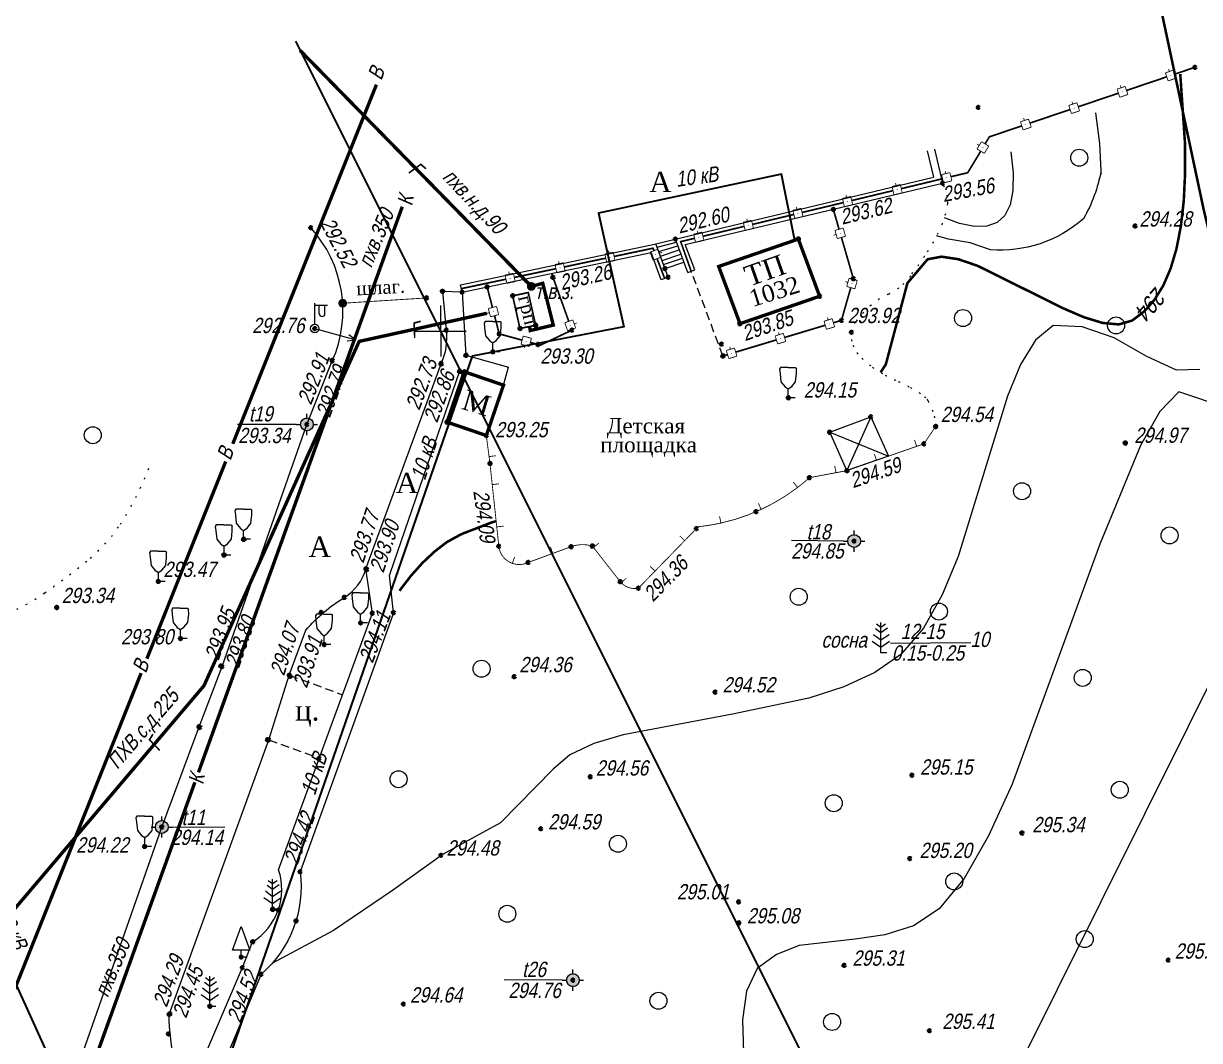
# Model space of a CAD drawing. Header units: metres. Extents: x 5191936 to 10384803, y 4968796 to 9938221.
# Drawn here: x 5192425.5 to 5192494.6, y 4968908.3 to 4968968.1 of the extents above; entities that cross this region are included whole.
import ezdxf

# ---------------------------------------------------------------- set-up
doc = ezdxf.new("R2010")
doc.units = ezdxf.units.M
for name, pattern in [('71100000a', [1, 0, -1]), ('COMMUN', [6, 5, -1]), ('DASHED', [0.75, 0.5, -0.25])]:
    doc.linetypes.add(name, pattern=pattern)
doc.layers.get('0').update_dxf_attribs({"lineweight": 18})
for name, color, linetype, lineweight in [('31252100', 7, 'Continuous', 18), ('51472300', 7, 'Continuous', 18), ('71100000', 7, 'Continuous', 18), ('71133200', 7, 'Continuous', 18), ('71133600', 7, 'Continuous', 18), ('71133800', 7, 'Continuous', 18), ('82212100', 7, 'Continuous', 18), ('82311000', 7, 'Continuous', 18), ('Commun', 7, 'Continuous', 18), ('CONTOURS-LABEL', 7, 'Continuous', 18), ('ELE_SKLAD', 7, 'Continuous', 18), ('GEO_POINTS', 7, 'Continuous', 18), ('Grid', 7, 'Continuous', 18), ('Otm', 7, 'Continuous', 18), ('R_Поверхность5_CNT-MAJ', 7, 'Continuous', 18), ('R_Поверхность5_CNT-MIN', 7, 'Continuous', 18), ('Sit', 7, 'Continuous', 18), ('Text', 7, 'Continuous', 18), ('Text_com', 7, 'Continuous', 18), ('Us_znak', 7, 'Continuous', 18), ('Us_znak_fon', 7, 'Continuous', 18), ('Рамка и сетка', 7, 'Continuous', 18)]:
    doc.layers.add(name, color=color, linetype=linetype, lineweight=lineweight)
doc.styles.add('eskd', font='ESKD1.shx', dxfattribs={"width": 1.2, "oblique": 15})
doc.styles.get("Standard").update_dxf_attribs({"font": 'arial.ttf', "width": 0.8, "oblique": 13, "height": 0.9})
doc.styles.add('style1', font='times.ttf', dxfattribs={"height": 1})
doc.linetypes.add('KABELww_500', pattern='A,0.0001,-0.4,[131,ltypeshp.shx,S=0.4,R=90,X=0.4,Y=-0.4],0.2,[131,ltypeshp.shx,S=0.2,R=90,X=0.4,Y=-0.2],3.6,[131,ltypeshp.shx,S=0.2,R=-90,X=-0.4,Y=0.2],0.2,[131,ltypeshp.shx,S=0.4,R=-90,X=-0.4,Y=0.4],-0.8,4,-0.4', length=9.6001)
doc.linetypes.add('ПОДЗ_ЛИНИИ_СВЯЗИ', pattern='A,4.8,-0.2,[133,ltypeshp.shx,S=0.2,R=0,X=-0.2,Y=0],-0.2,4.8,-2', length=12)

# ---------------------------------------------------------------- blocks, each defined once
blk = doc.blocks.new('71133600')
for p, q in [((-0.52, 3.39), (0, 3.02)), ((0, 3.02), (0.55, 3.39)), ((-0.86, 2.16), (0, 1.51)), ((0, 1.51), (0.96, 2.16))]:
    blk.add_line(p, q)
for points in [[(-0.64, 2.84), (0, 2.37), (0, 2.37), (0.78, 2.93)], [(0.71, 0), (0, 0), (0, 3.55)], [(-1.05, 1.38), (0, 0.67), (1, 1.38)]]:
    blk.add_lwpolyline(points)
at = {"style": 'eskd', "oblique": 15}
blk.add_attdef('Z', (2.03, -0.19), '', height=2, dxfattribs=at)
blk = doc.blocks.new('71133200')
for p, q in [((-0.924145, 3.560442), (-1.024145, 3.360442)), ((-1.024145, 3.360442), (-0.977382, 2.864397)), ((-0.977382, 2.864397), (-0.861899, 1.88241)), ((-0.024145, 3.560442), (-0.924145, 3.560442)), ((-0.024145, 3.560442), (0.875855, 3.560442)), ((0.861899, 1.88241), (0.975974, 2.864397)), ((0.875855, 3.560442), (0.958164, 3.395824)), ((0.975974, 2.864397), (0.958164, 3.395824)), ((-0.861899, 1.88241), (-0.374616, 1.28565)), ((0.401375, 1.321765), (0.861899, 1.88241)), ((-0.374616, 1.28565), (0, 1.039723)), ((0, 1.039723), (0.401375, 1.321765)), ((0, 0), (0, 1.039723)), ((0.8, 0), (0, 0))]:
    blk.add_line(p, q)
at = {"style": 'eskd', "oblique": 14.99997778}
blk.add_attdef('Z', (1.873004, -0.239356), '', height=2, dxfattribs=at)
blk = doc.blocks.new('KOVER')
at = {"layer": 'Us_znak', "lineweight": -2}
blk.add_hatch(color=0, dxfattribs=at).paths.add_polyline_path([(-0.21, 0, 1), (0.21, 0, 1)])
at = {"layer": 'Us_znak_fon', "true_color": 0xffffff}
blk.add_hatch(color=7, dxfattribs=at).paths.add_polyline_path([(-0.26, 0, 1), (0.26, 0, 1)])
at = {"layer": 'Us_znak', "color": 0, "lineweight": -2}
blk.add_circle((0, 0), 0.21, dxfattribs=at)
blk = doc.blocks.new('51472300')
for p, q in [((0, 0.5), (0, 3)), ((0, 2.75), (1.5, 2.75)), ((0.54, 1.74), (0.54, 2.75)), ((1.2, 1.74), (1.2, 2.75))]:
    blk.add_line(p, q)
at = {"color": 7}
for radius in [0.5, 0.05]:
    blk.add_circle((0, 0), radius, dxfattribs=at)
blk.add_arc((0.87, 1.75), 0.331, 182.1567, 357.8433)
at = {"oblique": 15}
blk.add_attdef('Z', (1.02, -1.37), '', height=2, dxfattribs=at)
blk = doc.blocks.new('NAPR')
at = {"layer": 'Us_znak', "color": 0, "linetype": 'Continuous', "lineweight": -2}
for p in [(-0.191, 2.038), (0.189, 2.037)]:
    blk.add_line(p, (0, 2.5), dxfattribs=at)
blk.add_lwpolyline([(0, 0), (0, 2.5)], dxfattribs=at)
blk = doc.blocks.new('*U40')
at = {"layer": '82311000', "ltscale": 0.5, "flags": 128}
blk.add_lwpolyline([(5192452.681, 4968943.86, 0.05, 0.05, 0), (5192452.843, 4968942.62, 0.05, 0.05, 0), (5192452.896, 4968942.216, 0, 0, 0)], format="xyseb", dxfattribs=at)
at = {"layer": '82311000', "linetype": 'Continuous', "ltscale": 0.5, "const_width": 0.05}
blk.add_lwpolyline([(5192452.843, 4968942.62), (5192453.24, 4968942.672)], dxfattribs=at)
blk = doc.blocks.new('*U41')
at = {"layer": '82311000', "ltscale": 0.5, "flags": 128}
blk.add_lwpolyline([(5192452.896, 4968942.216, 0.05, 0.05, 0), (5192453.029, 4968940.973, 0.05, 0.05, 0), (5192453.295, 4968938.487, 0.05, 0.05, 0), (5192453.416, 4968937.35, 0.05, 0.05, 0.288305), (5192454.212, 4968936.34, 0.05, 0.05, 0.200942), (5192455.144, 4968936.392, 0.05, 0.05, 0), (5192456.591, 4968936.924, 0.05, 0.05, 0), (5192457.662, 4968937.318, 0.05, 0.05, -0.161945), (5192458.92, 4968937.358, 0.05, 0.05, 0), (5192458.982, 4968937.279, 0.05, 0.05, 0), (5192460.556, 4968935.266, 0.05, 0.05, 0.02281), (5192460.622, 4968935.191, 0.05, 0.05, 0.255661), (5192461.628, 4968934.881, 0.05, 0.05, 0), (5192462.606, 4968935.886, 0.05, 0.05, 0), (5192464.35, 4968937.677, 0.05, 0.05, 0), (5192465.146, 4968938.495, 0.05, 0.05, 0.029321), (5192466.486, 4968938.712, 0.05, 0.05, 0.054013), (5192468.85, 4968939.512, 0.05, 0.05, 0.054013), (5192470.986, 4968940.801, 0.05, 0.05, 0.01967), (5192471.689, 4968941.38, 0.05, 0.05, 0), (5192473.251, 4968941.674, 0.05, 0.05, 0), (5192473.897, 4968941.795, 0.05, 0.05, 0), (5192475.637, 4968942.401, 0.05, 0.05, 0), (5192477.998, 4968943.223, 0.05, 0.05, 0), (5192478.422, 4968943.371, 0.05, 0.05, 0), (5192479.112, 4968944.392, 0, 0, 0)], format="xyseb", dxfattribs=at)
at = {"layer": '82311000', "linetype": 'Continuous', "ltscale": 0.5, "const_width": 0.05}
for points in [[(5192477.998, 4968943.223), (5192477.866, 4968943.601)], [(5192475.637, 4968942.401), (5192475.505, 4968942.779)], [(5192473.251, 4968941.674), (5192473.177, 4968942.067)], [(5192453.029, 4968940.973), (5192453.427, 4968941.016)], [(5192470.986, 4968940.801), (5192470.744, 4968941.119)], [(5192468.85, 4968939.512), (5192468.681, 4968939.875)], [(5192466.486, 4968938.712), (5192466.4, 4968939.102)], [(5192453.295, 4968938.487), (5192453.692, 4968938.53)], [(5192458.982, 4968937.279), (5192459.297, 4968937.525)], [(5192464.35, 4968937.677), (5192464.063, 4968937.956)], [(5192456.591, 4968936.924), (5192456.453, 4968937.3)], [(5192454.212, 4968936.34), (5192454.346, 4968936.717)], [(5192462.606, 4968935.886), (5192462.319, 4968936.165)], [(5192460.622, 4968935.191), (5192460.909, 4968935.47)]]:
    blk.add_lwpolyline(points, dxfattribs=at)
blk = doc.blocks.new('*U42')
at = {"layer": '82212100', "linetype": 'Continuous', "ltscale": 0.5}
for points in [[(5192453.11, 4968951.126, 1), (5192453.097, 4968951.174, 1)], [(5192457.607, 4968950.366, 1), (5192457.624, 4968950.318, 1)], [(5192455.053, 4968949.397, 1), (5192455.005, 4968949.41, 1)]]:
    blk.add_hatch(color=256, dxfattribs=at).paths.add_polyline_path(points, flags=0)
at = {"layer": '82212100', "ltscale": 0.5}
blk.add_lwpolyline([(5192457.531, 4968950.577, 0.1, 0.1, 0), (5192456.604, 4968953.169, 0.1, 0.1, 0), (5192456.529, 4968953.399, 0, 0, 0)], format="xyseb", dxfattribs=at)
at = {"layer": '82212100', "linetype": 'Continuous', "ltscale": 0.5, "flags": 128}
blk.add_lwpolyline([(5192452.73, 4968952.603, 0.1, 0.1, 0), (5192453.041, 4968951.392, 0, 0, 0)], format="xyseb", dxfattribs=at)
at = {"layer": '82212100', "linetype": 'Continuous', "ltscale": 0.5, "const_width": 0.05}
for points in [[(5192452.799, 4968951.33), (5192453.283, 4968951.454)], [(5192452.924, 4968950.846), (5192452.799, 4968951.33)], [(5192453.283, 4968951.454), (5192453.408, 4968950.97)], [(5192452.861, 4968951.088), (5192452.716, 4968951.05)], [(5192453.408, 4968950.97), (5192452.924, 4968950.846)], [(5192457.296, 4968950.493), (5192457.767, 4968950.662)], [(5192457.767, 4968950.662), (5192457.935, 4968950.191)], [(5192457.465, 4968950.022), (5192457.296, 4968950.493)], [(5192457.935, 4968950.191), (5192457.465, 4968950.022)], [(5192457.851, 4968950.426), (5192457.992, 4968950.477)], [(5192454.722, 4968949.229), (5192454.854, 4968949.711)], [(5192455.204, 4968949.096), (5192454.722, 4968949.229)], [(5192454.854, 4968949.711), (5192455.336, 4968949.578)], [(5192455.336, 4968949.578), (5192455.204, 4968949.096)], [(5192454.963, 4968949.162), (5192454.923, 4968949.018)]]:
    blk.add_lwpolyline(points, dxfattribs=at)
at = {"layer": '82212100', "linetype": 'Continuous', "ltscale": 0.5}
for points in [[(5192453.166, 4968950.908, 0.1, 0.1, 0), (5192453.44, 4968949.84, 0.1, 0.1, 0), (5192454.788, 4968949.47, 0, 0, 0)], [(5192455.27, 4968949.337, 0.1, 0.1, 0), (5192455.858, 4968949.175, 0.1, 0.1, 0), (5192457.717, 4968950.06, 0.1, 0.1, 0), (5192457.7, 4968950.107, 0, 0, 0)]]:
    blk.add_lwpolyline(points, format="xyseb", dxfattribs=at)
blk = doc.blocks.new('*U43')
at = {"layer": '82212100', "linetype": 'Continuous', "ltscale": 0.5}
for points in [[(5192492.921, 4968965.032, 1), (5192492.968, 4968965.048, 1)], [(5192490.079, 4968964.071, 1), (5192490.126, 4968964.087, 1)], [(5192487.237, 4968963.11, 1), (5192487.284, 4968963.126, 1)], [(5192484.395, 4968962.149, 1), (5192484.442, 4968962.165, 1)], [(5192481.881, 4968960.78, 1), (5192481.906, 4968960.823, 1)], [(5192479.74, 4968959.019, 1), (5192479.789, 4968959.03, 1)], [(5192476.823, 4968958.318, 1), (5192476.872, 4968958.33, 1)], [(5192473.906, 4968957.618, 1), (5192473.955, 4968957.629, 1)], [(5192470.989, 4968956.917, 1), (5192471.038, 4968956.929, 1)], [(5192468.072, 4968956.216, 1), (5192468.121, 4968956.228, 1)], [(5192465.155, 4968955.516, 1), (5192465.204, 4968955.527, 1)]]:
    blk.add_hatch(color=256, dxfattribs=at).paths.add_polyline_path(points, flags=0)
for points, const_width in [([(5192492.627, 4968965.197), (5192493.101, 4968965.357)], 0.05), ([(5192492.787, 4968964.723), (5192492.627, 4968965.197)], 0.05), ([(5192492.864, 4968965.277), (5192492.816, 4968965.419)], 0.05), ([(5192493.101, 4968965.357), (5192493.261, 4968964.883)], 0.05), ([(5192490.022, 4968964.316), (5192489.974, 4968964.458)], 0.05), ([(5192492.707, 4968964.96), (5192490.339, 4968964.159)], 0.1), ([(5192493.261, 4968964.883), (5192492.787, 4968964.723)], 0.05), ([(5192489.866, 4968963.999), (5192487.497, 4968963.198)], 0.1), ([(5192489.785, 4968964.236), (5192490.259, 4968964.396)], 0.05), ([(5192489.946, 4968963.762), (5192489.785, 4968964.236)], 0.05), ([(5192490.419, 4968963.922), (5192489.946, 4968963.762)], 0.05), ([(5192490.259, 4968964.396), (5192490.419, 4968963.922)], 0.05), ([(5192487.024, 4968963.038), (5192484.655, 4968962.237)], 0.1), ([(5192486.944, 4968963.274), (5192487.417, 4968963.435)], 0.05), ([(5192487.104, 4968962.801), (5192486.944, 4968963.274)], 0.05), ([(5192487.18, 4968963.355), (5192487.132, 4968963.497)], 0.05), ([(5192487.417, 4968963.435), (5192487.577, 4968962.961)], 0.05), ([(5192484.102, 4968962.313), (5192484.575, 4968962.473)], 0.05), ([(5192484.339, 4968962.393), (5192484.29, 4968962.535)], 0.05), ([(5192484.575, 4968962.473), (5192484.736, 4968962)], 0.05), ([(5192487.577, 4968962.961), (5192487.104, 4968962.801)], 0.05), ([(5192484.262, 4968961.84), (5192484.102, 4968962.313)], 0.05), ([(5192484.736, 4968962), (5192484.262, 4968961.84)], 0.05), ([(5192481.55, 4968960.716), (5192481.809, 4968961.145)], 0.05), ([(5192481.679, 4968960.93), (5192481.551, 4968961.008)], 0.05), ([(5192481.809, 4968961.145), (5192482.237, 4968960.886)], 0.05), ([(5192481.979, 4968960.458), (5192481.55, 4968960.716)], 0.05), ([(5192482.237, 4968960.886), (5192481.979, 4968960.458)], 0.05), ([(5192479.521, 4968958.966), (5192477.091, 4968958.382)], 0.1), ([(5192479.463, 4968959.209), (5192479.949, 4968959.326)], 0.05), ([(5192479.58, 4968958.723), (5192479.463, 4968959.209)], 0.05), ([(5192479.706, 4968959.268), (5192479.671, 4968959.414)], 0.05), ([(5192479.949, 4968959.326), (5192480.066, 4968958.84)], 0.05), ([(5192476.604, 4968958.266), (5192474.174, 4968957.682)], 0.1), ([(5192476.546, 4968958.509), (5192477.032, 4968958.625)], 0.05), ([(5192476.663, 4968958.023), (5192476.546, 4968958.509)], 0.05), ([(5192476.789, 4968958.567), (5192476.754, 4968958.713)], 0.05), ([(5192477.032, 4968958.625), (5192477.149, 4968958.139)], 0.05), ([(5192480.066, 4968958.84), (5192479.58, 4968958.723)], 0.05), ([(5192473.687, 4968957.565), (5192471.257, 4968956.981)], 0.1), ([(5192473.629, 4968957.808), (5192474.115, 4968957.925)], 0.05), ([(5192473.746, 4968957.322), (5192473.629, 4968957.808)], 0.05), ([(5192473.872, 4968957.866), (5192473.837, 4968958.012)], 0.05), ([(5192474.115, 4968957.925), (5192474.232, 4968957.439)], 0.05), ([(5192477.149, 4968958.139), (5192476.663, 4968958.023)], 0.05), ([(5192470.77, 4968956.864), (5192468.339, 4968956.28)], 0.1), ([(5192470.712, 4968957.107), (5192471.198, 4968957.224)], 0.05), ([(5192470.829, 4968956.621), (5192470.712, 4968957.107)], 0.05), ([(5192470.955, 4968957.166), (5192470.92, 4968957.312)], 0.05), ([(5192471.198, 4968957.224), (5192471.315, 4968956.738)], 0.05), ([(5192474.232, 4968957.439), (5192473.746, 4968957.322)], 0.05), ([(5192467.853, 4968956.164), (5192465.422, 4968955.58)], 0.1), ([(5192467.795, 4968956.407), (5192468.281, 4968956.524)], 0.05), ([(5192467.912, 4968955.921), (5192467.795, 4968956.407)], 0.05), ([(5192468.038, 4968956.465), (5192468.003, 4968956.611)], 0.05), ([(5192468.281, 4968956.524), (5192468.398, 4968956.037)], 0.05), ([(5192471.315, 4968956.738), (5192470.829, 4968956.621)], 0.05), ([(5192464.878, 4968955.706), (5192465.364, 4968955.823)], 0.05), ([(5192464.995, 4968955.22), (5192464.878, 4968955.706)], 0.05), ([(5192465.121, 4968955.765), (5192465.086, 4968955.91)], 0.05), ([(5192465.364, 4968955.823), (5192465.481, 4968955.337)], 0.05), ([(5192468.398, 4968956.037), (5192467.912, 4968955.921)], 0.05), ([(5192465.481, 4968955.337), (5192464.995, 4968955.22)], 0.05)]:
    blk.add_lwpolyline(points, dxfattribs=dict(at, const_width=const_width))
at = {"layer": '82212100', "linetype": 'Continuous', "ltscale": 0.5, "flags": 128}
blk.add_lwpolyline([(5192494.365, 4968965.521, 0.1, 0.1, 0), (5192493.181, 4968965.12, 0, 0, 0)], format="xyseb", dxfattribs=at)
at = {"layer": '82212100', "linetype": 'Continuous', "ltscale": 0.5}
for points in [[(5192484.182, 4968962.076, 0.1, 0.1, 0), (5192482.273, 4968961.431, 0.1, 0.1, 0), (5192482.023, 4968961.016, 0, 0, 0)], [(5192481.765, 4968960.587, 0.1, 0.1, 0), (5192481.002, 4968959.322, 0.1, 0.1, 0), (5192480.008, 4968959.083, 0, 0, 0)]]:
    blk.add_lwpolyline(points, format="xyseb", dxfattribs=at)
at = {"layer": '82212100', "ltscale": 0.5}
blk.add_lwpolyline([(5192464.936, 4968955.463, 0.1, 0.1, 0), (5192464.116, 4968955.266, 0.1, 0.1, 0), (5192464.733, 4968953.524, 0, 0, 0)], format="xyseb", dxfattribs=at)
blk = doc.blocks.new('*U44')
at = {"layer": '82212100', "linetype": 'Continuous', "ltscale": 0.5}
for points in [[(5192459.93, 4968954.34, 1), (5192459.979, 4968954.35, 1)], [(5192462.627, 4968954.521, 1), (5192462.645, 4968954.474, 1)], [(5192456.994, 4968953.721, 1), (5192457.043, 4968953.731, 1)], [(5192454.059, 4968953.102, 1), (5192454.108, 4968953.112, 1)]]:
    blk.add_hatch(color=256, dxfattribs=at).paths.add_polyline_path(points, flags=0)
for points, const_width in [([(5192459.902, 4968954.589), (5192459.872, 4968954.736)], 0.05), ([(5192462.313, 4968954.642), (5192462.78, 4968954.821)], 0.05), ([(5192462.78, 4968954.821), (5192462.959, 4968954.354)], 0.05), ([(5192456.967, 4968953.97), (5192456.936, 4968954.117)], 0.05), ([(5192459.709, 4968954.293), (5192457.263, 4968953.777)], 0.1), ([(5192459.658, 4968954.538), (5192460.147, 4968954.641)], 0.05), ([(5192459.761, 4968954.048), (5192459.658, 4968954.538)], 0.05), ([(5192460.25, 4968954.152), (5192459.761, 4968954.048)], 0.05), ([(5192460.147, 4968954.641), (5192460.25, 4968954.152)], 0.05), ([(5192462.492, 4968954.175), (5192462.313, 4968954.642)], 0.05), ([(5192462.959, 4968954.354), (5192462.492, 4968954.175)], 0.05), ([(5192462.87, 4968954.587), (5192463.01, 4968954.641)], 0.05), ([(5192453.787, 4968953.3), (5192454.276, 4968953.403)], 0.05), ([(5192454.032, 4968953.352), (5192454.001, 4968953.498)], 0.05), ([(5192454.276, 4968953.403), (5192454.379, 4968952.914)], 0.05), ([(5192456.774, 4968953.674), (5192454.328, 4968953.159)], 0.1), ([(5192456.722, 4968953.919), (5192457.212, 4968954.022)], 0.05), ([(5192456.826, 4968953.43), (5192456.722, 4968953.919)], 0.05), ([(5192457.315, 4968953.533), (5192456.826, 4968953.43)], 0.05), ([(5192457.212, 4968954.022), (5192457.315, 4968953.533)], 0.05), ([(5192453.89, 4968952.811), (5192453.787, 4968953.3)], 0.05), ([(5192454.379, 4968952.914), (5192453.89, 4968952.811)], 0.05)]:
    blk.add_lwpolyline(points, dxfattribs=dict(at, const_width=const_width))
blk.add_lwpolyline([(5192462.547, 4968954.731, 0.1, 0.1, 0), (5192462.49, 4968954.879, 0.1, 0.1, 0), (5192460.199, 4968954.396, 0, 0, 0)], format="xyseb", dxfattribs=at)
at = {"layer": '82212100', "linetype": 'Continuous', "ltscale": 0.5, "flags": 128}
blk.add_lwpolyline([(5192463.173, 4968953.097, 0.1, 0.1, 0), (5192462.726, 4968954.264, 0, 0, 0)], format="xyseb", dxfattribs=at)
at = {"layer": '82212100', "ltscale": 0.5, "const_width": 0.1}
blk.add_lwpolyline([(5192453.838, 4968953.055), (5192451.216, 4968952.503)], dxfattribs=at)
blk = doc.blocks.new('*U45')
at = {"layer": '82212100', "linetype": 'Continuous', "ltscale": 0.5}
for points in [[(5192492.921, 4968965.032, 1), (5192492.968, 4968965.048, 1)], [(5192490.079, 4968964.071, 1), (5192490.126, 4968964.087, 1)], [(5192487.237, 4968963.11, 1), (5192487.284, 4968963.126, 1)], [(5192484.395, 4968962.149, 1), (5192484.442, 4968962.165, 1)], [(5192481.881, 4968960.78, 1), (5192481.906, 4968960.823, 1)]]:
    blk.add_hatch(color=256, dxfattribs=at).paths.add_polyline_path(points, flags=0)
for points, const_width in [([(5192492.627, 4968965.197), (5192493.101, 4968965.357)], 0.05), ([(5192492.787, 4968964.723), (5192492.627, 4968965.197)], 0.05), ([(5192492.864, 4968965.277), (5192492.816, 4968965.419)], 0.05), ([(5192493.101, 4968965.357), (5192493.261, 4968964.883)], 0.05), ([(5192490.022, 4968964.316), (5192489.974, 4968964.458)], 0.05), ([(5192492.707, 4968964.96), (5192490.339, 4968964.159)], 0.1), ([(5192493.261, 4968964.883), (5192492.787, 4968964.723)], 0.05), ([(5192489.866, 4968963.999), (5192487.497, 4968963.198)], 0.1), ([(5192489.785, 4968964.236), (5192490.259, 4968964.396)], 0.05), ([(5192489.946, 4968963.762), (5192489.785, 4968964.236)], 0.05), ([(5192490.419, 4968963.922), (5192489.946, 4968963.762)], 0.05), ([(5192490.259, 4968964.396), (5192490.419, 4968963.922)], 0.05), ([(5192487.024, 4968963.038), (5192484.655, 4968962.237)], 0.1), ([(5192486.944, 4968963.274), (5192487.417, 4968963.435)], 0.05), ([(5192487.104, 4968962.801), (5192486.944, 4968963.274)], 0.05), ([(5192487.18, 4968963.355), (5192487.132, 4968963.497)], 0.05), ([(5192487.417, 4968963.435), (5192487.577, 4968962.961)], 0.05), ([(5192484.102, 4968962.313), (5192484.575, 4968962.473)], 0.05), ([(5192484.339, 4968962.393), (5192484.29, 4968962.535)], 0.05), ([(5192484.575, 4968962.473), (5192484.736, 4968962)], 0.05), ([(5192487.577, 4968962.961), (5192487.104, 4968962.801)], 0.05), ([(5192484.262, 4968961.84), (5192484.102, 4968962.313)], 0.05), ([(5192484.736, 4968962), (5192484.262, 4968961.84)], 0.05), ([(5192481.55, 4968960.716), (5192481.809, 4968961.145)], 0.05), ([(5192481.679, 4968960.93), (5192481.551, 4968961.008)], 0.05), ([(5192481.809, 4968961.145), (5192482.237, 4968960.886)], 0.05), ([(5192481.979, 4968960.458), (5192481.55, 4968960.716)], 0.05), ([(5192482.237, 4968960.886), (5192481.979, 4968960.458)], 0.05)]:
    blk.add_lwpolyline(points, dxfattribs=dict(at, const_width=const_width))
at = {"layer": '82212100', "linetype": 'Continuous', "ltscale": 0.5, "flags": 128}
blk.add_lwpolyline([(5192494.365, 4968965.521, 0.1, 0.1, 0), (5192493.181, 4968965.12, 0, 0, 0)], format="xyseb", dxfattribs=at)
at = {"layer": '82212100', "linetype": 'Continuous', "ltscale": 0.5}
blk.add_lwpolyline([(5192484.182, 4968962.076, 0.1, 0.1, 0), (5192482.273, 4968961.431, 0.1, 0.1, 0), (5192482.023, 4968961.016, 0, 0, 0)], format="xyseb", dxfattribs=at)
at = {"layer": '82212100', "ltscale": 0.5, "const_width": 0.1}
blk.add_lwpolyline([(5192481.765, 4968960.587), (5192481.002, 4968959.322)], dxfattribs=at)
blk = doc.blocks.new('*U46')
at = {"layer": '82212100', "linetype": 'Continuous', "ltscale": 0.5}
for points in [[(5192473.508, 4968955.729, 1), (5192473.495, 4968955.777, 1)], [(5192474.183, 4968952.777, 1), (5192474.196, 4968952.825, 1)], [(5192472.834, 4968950.412, 1), (5192472.882, 4968950.426, 1)], [(5192469.961, 4968949.549, 1), (5192470.009, 4968949.564, 1)], [(5192467.088, 4968948.687, 1), (5192467.136, 4968948.701, 1)]]:
    blk.add_hatch(color=256, dxfattribs=at).paths.add_polyline_path(points, flags=0)
at = {"layer": '82212100', "linetype": 'Continuous', "ltscale": 0.5, "flags": 128}
blk.add_lwpolyline([(5192473.085, 4968957.194, 0.1, 0.1, 0), (5192473.432, 4968955.993, 0, 0, 0)], format="xyseb", dxfattribs=at)
at = {"layer": '82212100', "linetype": 'Continuous', "ltscale": 0.5}
for points, const_width in [([(5192473.261, 4968955.684), (5192473.117, 4968955.642)], 0.05), ([(5192473.192, 4968955.924), (5192473.672, 4968956.063)], 0.05), ([(5192473.331, 4968955.443), (5192473.192, 4968955.924)], 0.05), ([(5192473.811, 4968955.582), (5192473.331, 4968955.443)], 0.05), ([(5192473.672, 4968956.063), (5192473.811, 4968955.582)], 0.05), ([(5192473.949, 4968952.87), (5192473.805, 4968952.911)], 0.05), ([(5192473.881, 4968952.629), (5192474.018, 4968953.11)], 0.05), ([(5192474.018, 4968953.11), (5192474.498, 4968952.973)], 0.05), ([(5192474.498, 4968952.973), (5192474.362, 4968952.492)], 0.05), ([(5192474.362, 4968952.492), (5192473.881, 4968952.629)], 0.05), ([(5192472.547, 4968950.586), (5192473.026, 4968950.73)], 0.05), ([(5192472.691, 4968950.107), (5192472.547, 4968950.586)], 0.05), ([(5192472.787, 4968950.658), (5192472.743, 4968950.802)], 0.05), ([(5192473.026, 4968950.73), (5192473.17, 4968950.251)], 0.05), ([(5192469.913, 4968949.796), (5192469.87, 4968949.94)], 0.05), ([(5192472.619, 4968950.347), (5192470.224, 4968949.628)], 0.1), ([(5192473.17, 4968950.251), (5192472.691, 4968950.107)], 0.05), ([(5192469.746, 4968949.485), (5192467.351, 4968948.766)], 0.1), ([(5192469.674, 4968949.724), (5192470.153, 4968949.868)], 0.05), ([(5192469.817, 4968949.245), (5192469.674, 4968949.724)], 0.05), ([(5192470.296, 4968949.389), (5192469.817, 4968949.245)], 0.05), ([(5192470.153, 4968949.868), (5192470.296, 4968949.389)], 0.05), ([(5192466.8, 4968948.862), (5192467.279, 4968949.005)], 0.05), ([(5192466.944, 4968948.383), (5192466.8, 4968948.862)], 0.05), ([(5192467.423, 4968948.527), (5192466.944, 4968948.383)], 0.05), ([(5192467.04, 4968948.934), (5192466.997, 4968949.077)], 0.05), ([(5192467.279, 4968949.005), (5192467.423, 4968948.527)], 0.05)]:
    blk.add_lwpolyline(points, dxfattribs=dict(at, const_width=const_width))
for points in [[(5192473.571, 4968955.513, 0.1, 0.1, 0), (5192474.272, 4968953.09, 0.1, 0.1, 0), (5192474.258, 4968953.042, 0, 0, 0)], [(5192474.121, 4968952.561, 0.1, 0.1, 0), (5192473.573, 4968950.633, 0.1, 0.1, 0), (5192473.098, 4968950.491, 0, 0, 0)]]:
    blk.add_lwpolyline(points, format="xyseb", dxfattribs=at)
at = {"layer": '82212100', "ltscale": 0.5, "const_width": 0.1}
blk.add_lwpolyline([(5192466.872, 4968948.622), (5192466.601, 4968948.541)], dxfattribs=at)
blk = doc.blocks.new('31252100a')
blk.add_circle((0, 0), 1)
blk = doc.blocks.new('POINT')
at = {"layer": 'Us_znak', "linetype": 'Continuous', "lineweight": -2}
h = blk.add_hatch(color=0, dxfattribs=at)
edge = h.paths.add_edge_path()
edge.add_arc((0, 0), 0.05, 0, 360)
at = {"layer": 'Us_znak_fon', "linetype": 'Continuous', "true_color": 0xffffff}
blk.add_hatch(color=7, dxfattribs=at).paths.add_polyline_path([(-0.422, 0.05, -0.346708), (-0.05, 0.422), (-0.05, 0.625), (0.05, 0.625), (0.05, 0.422, -0.346708), (0.422, 0.05), (0.625, 0.05), (0.625, -0.05), (0.422, -0.05, -0.346708), (0.05, -0.422), (0.05, -0.625), (-0.05, -0.625), (-0.05, -0.422, -0.346708), (-0.422, -0.05), (-0.625, -0.05), (-0.625, 0.05)])
at = {"layer": 'Us_znak', "color": 0, "linetype": 'Continuous', "lineweight": -2}
for p, q in [((-0.625, 0), (-0.375, 0)), ((0, 0.375), (0, 0.625)), ((0.375, 0), (0.625, 0)), ((0, -0.625), (0, -0.375))]:
    blk.add_line(p, q, dxfattribs=at)
for radius in [0.375, 0.05]:
    blk.add_circle((0, 0), radius, dxfattribs=at)
blk = doc.blocks.new('71133800')
blk.add_lwpolyline([(0.71, 0), (0, 0), (0, 0.8), (-1.03, 0.8), (0, 3.61), (1.01, 0.8), (-0.03, 0.8)])
at = {"style": 'eskd', "oblique": 15}
blk.add_attdef('Z', (1.57, -0.8), '', height=2, dxfattribs=at)
blk = doc.blocks.new('GRID')
at = {"layer": 'Grid', "color": 104}
blk.add_line((-1.5, 0), (1.5, 0), dxfattribs=at)
for points in [[(0, 0), (0, 1.5)], [(0, 0), (0, -1.5)]]:
    blk.add_lwpolyline(points, dxfattribs=at)

msp = doc.modelspace()

# ---------------------------------------------------------------- linework, layer by layer
at = {"color": 192, "linetype": 'ПОДЗ_ЛИНИИ_СВЯЗИ', "lineweight": 60, "ltscale": 0.4, "const_width": 0.15, "flags": 128}
msp.add_lwpolyline([(5192490.345, 4968978.459), (5192494.889, 4968957.11), (5192515.109, 4968872.799), (5192520.131, 4968851.497)], dxfattribs=at)
at = {"layer": '71100000', "linetype": '71100000a', "ltscale": 0.5}
for points in [[(5192479.112, 4968944.392, 0.039456), (5192479.068, 4968944.901, 0.053746), (5192478.967, 4968945.263, 0.026835), (5192478.672, 4968945.9, 0.08551), (5192478.536, 4968946.076, 0.040601), (5192478.226, 4968946.318, 0.020698), (5192477.563, 4968946.713, 0.019584), (5192476.84, 4968947.07, -0.02034), (5192476.144, 4968947.415, -0.031008), (5192475.402, 4968947.882, -0.033317), (5192474.773, 4968948.403, -0.052941), (5192474.488, 4968948.735, -0.046429), (5192474.246, 4968949.17, -0.076839), (5192474.156, 4968949.503, -0.061348), (5192474.162, 4968949.934, -0.123062), (5192474.403, 4968950.537, -0.058649), (5192475.314, 4968951.529, -0.073014), (5192476.346, 4968952.183, 0.088951), (5192477.177, 4968952.748, 0.03661), (5192477.719, 4968953.362, 0.0189), (5192478.63, 4968954.659, 0.044284), (5192479.478, 4968956.264, 0.062004), (5192479.829, 4968957.513, 0.100923), (5192479.809, 4968957.902, 0.045359), (5192479.52, 4968958.71)], [(5192425.059, 4968933.651, 0.041518), (5192426.716, 4968934.605, 0.023686), (5192429.376, 4968936.638, 0.07367), (5192431.153, 4968938.649, 0.053269), (5192432.83, 4968941.948)]]:
    msp.add_lwpolyline(points, format="xyb", dxfattribs=at)
at = {"layer": 'Commun', "color": 4, "linetype": 'COMMUN', "ltscale": 0.7, "const_width": 0.2, "flags": 128}
for points in [[(5192452.716, 4968951.05), (5192445.2, 4968949.396), (5192436.072, 4968929.142), (5192418.49, 4968908.416), (5192417.581, 4968906.66), (5192404.495, 4968937.301), (5192385.012, 4968982.233), (5192372.739, 4969011.765)], [(5192455.328, 4968952.631), (5192441.725, 4968966.517)]]:
    msp.add_lwpolyline(points, dxfattribs=at)
at = {"layer": 'Commun', "color": 1, "linetype": 'KABELww_500', "lineweight": 30, "elevation": 289.986, "flags": 128}
for points in [[(5192382.466, 4969011.289), (5192415.089, 4968933.441), (5192434.818, 4968889.937), (5192458.845, 4968840.025)], [(5192470.823, 4968955.324), (5192470.043, 4968959.241), (5192459.28, 4968956.949), (5192460.771, 4968950.247), (5192451.844, 4968948.527), (5192433.445, 4968895.36), (5192459.949, 4968840.225)]]:
    msp.add_lwpolyline(points, dxfattribs=at)
at = {"layer": 'Commun', "color": 106, "linetype": 'COMMUN', "ltscale": 0.7, "const_width": 0.2, "elevation": 285.381, "flags": 128}
for points in [[(5192437.767, 4968943.372), (5192446.216, 4968964.5)], [(5192432.712, 4968930.73), (5192437.351, 4968942.331)], [(5192424.496, 4968910.186), (5192432.374, 4968929.885)]]:
    msp.add_lwpolyline(points, dxfattribs=at)
at = {"layer": 'Commun', "color": 32, "linetype": 'COMMUN', "ltscale": 0.7, "const_width": 0.2, "elevation": 289.283, "flags": 128}
for points in [[(5192435.748, 4968924.046), (5192447.737, 4968957.322)], [(5192427.65, 4968901.57), (5192435.537, 4968923.461)]]:
    msp.add_lwpolyline(points, dxfattribs=at)
at = {"layer": 'Commun', "color": 4, "linetype": 'COMMUN', "ltscale": 0.7, "const_width": 0.2, "elevation": 293.671, "flags": 128}
msp.add_lwpolyline([(5192455.226, 4968950.273), (5192455.267, 4968950.034), (5192456.62, 4968950.356), (5192456.002, 4968952.813), (5192455.188, 4968952.593)], dxfattribs=at)
at = {"layer": 'GEO_POINTS', "lineweight": 60}
for centre in [(5192494.365, 4968965.521, 294.086), (5192481.62, 4968963.162, 293.509), (5192479.52, 4968958.704, 293.563), (5192473.093, 4968957.16, 293.624), (5192442.356, 4968956.082, 292.52), (5192490.847, 4968956.186, 294.281), (5192463.804, 4968955.417, 292.597), (5192471.034, 4968955.418, 294.66), (5192463.193, 4968953.682, 293.527), (5192456.604, 4968953.169, 293.262), (5192463.38, 4968953.173, 293.533), (5192474.272, 4968953.09, 293.78), (5192449.174, 4968951.954, 292.508), (5192450.1, 4968952.341, 292.474), (5192451.262, 4968952.287, 292.515), (5192452.73, 4968952.603, 293.079), (5192454.228, 4968952.081, 293.671), (5192472.29, 4968952.053, 293.788), (5192444.232, 4968951.642, 292.519), (5192473.573, 4968950.633, 293.921), (5192442.587, 4968950.152, 292.762), (5192450.328, 4968950.052, 292.591), (5192454.66, 4968950.158, 293.703), (5192455.581, 4968950.345, 292.964), (5192457.717, 4968950.06, 293.473), (5192467.605, 4968950.44, 293.846), (5192474.162, 4968949.934, 294.019), (5192453.44, 4968949.84, 293.242), (5192455.713, 4968949.215, 293.296), (5192466.516, 4968949.237, 293.868), (5192451.483, 4968948.58, 292.839), (5192453.067, 4968948.786, 293.127), (5192466.601, 4968948.541, 293.889), (5192443.618, 4968948.281, 292.912), (5192443.619, 4968948.254, 292.79), (5192450.02, 4968948.068, 292.735), (5192450.021, 4968948.099, 292.865), (5192451.112, 4968947.637, 292.915), (5192451.382, 4968947.613, 292.956), (5192470.446, 4968946.08, 294.149), (5192442.126, 4968944.513, 293.337), (5192450.371, 4968944.65, 293.253), (5192475.294, 4968944.961, 294.613), (5192479.112, 4968944.392, 294.54), (5192452.681, 4968943.86, 293.25), (5192472.881, 4968944.055, 294.652), (5192478.422, 4968943.371, 294.572), (5192490.269, 4968943.417, 294.975), (5192452.896, 4968942.216, 293.738), (5192473.897, 4968941.795, 294.587), (5192471.689, 4968941.38, 294.525), (5192468.549, 4968939.378, 294.459), (5192465.042, 4968938.388, 294.912), (5192438.406, 4968937.755, 293.566), (5192474.319, 4968937.651, 294.851), (5192437.251, 4968936.829, 293.627), (5192453.417, 4968937.347, 294.09), (5192457.66, 4968937.317, 294.22), (5192458.92, 4968937.358, 294.222), (5192445.595, 4968936.021, 293.768), (5192455.144, 4968936.392, 294.188), (5192445.651, 4968935.979, 293.905), (5192433.388, 4968935.279, 293.468), (5192460.556, 4968935.266, 294.35), (5192461.628, 4968934.881, 294.363), (5192444.332, 4968934.339, 293.796), (5192427.405, 4968933.744, 293.344), (5192442.966, 4968933.449, 293.797), (5192445.978, 4968933.407, 294.092), (5192447.22, 4968933.436, 294.109), (5192445.284, 4968932.835, 294.253), (5192434.691, 4968931.92, 293.801), (5192443.144, 4968931.564, 294.167), (5192437.069, 4968930.304, 293.95), (5192437.133, 4968930.267, 293.798), (5192441.089, 4968929.76, 293.907), (5192441.148, 4968929.688, 294.07), (5192454.325, 4968929.675, 294.356), (5192466.144, 4968928.762, 294.52), (5192435.781, 4968926.726, 294.04), (5192435.819, 4968926.692, 293.904), (5192439.812, 4968925.97, 293.988), (5192439.883, 4968925.956, 294.134), (5192442.842, 4968924.865, 294.249), (5192458.8, 4968923.788, 294.56), (5192477.725, 4968923.874, 295.152), (5192433.591, 4968920.829, 294.144), (5192455.883, 4968920.725, 294.586), (5192484.192, 4968920.475, 295.338), (5192432.585, 4968919.688, 294.216), (5192450.01, 4968919.169, 294.48), (5192477.593, 4968918.976, 295.204), (5192441.725, 4968918.196, 294.422), (5192440.112, 4968915.988, 294.474), (5192467.526, 4968916.424, 295.007), (5192440.442, 4968915.943, 294.509), (5192441.484, 4968915.308, 294.514), (5192467.523, 4968915.184, 295.076), (5192438.935, 4968914.077, 294.486), (5192438.263, 4968913.177, 294.425), (5192438.336, 4968912.562, 294.508), (5192473.732, 4968912.693, 295.311), (5192492.795, 4968912.998, 295.704), (5192439.439, 4968912.168, 294.523), (5192457.774, 4968911.82, 294.764), (5192447.804, 4968910.414, 294.644), (5192434.02, 4968909.807, 294.294), (5192434.074, 4968909.836, 294.451), (5192436.423, 4968910.28, 294.523), (5192433.983, 4968908.662, 294.327), (5192478.75, 4968908.843, 295.411)]:
    msp.add_circle(centre, 0.06, dxfattribs=at)
at = {"layer": 'R_Поверхность5_CNT-MAJ', "color": 32, "const_width": 0.15, "elevation": 294, "flags": 128}
for points in [[(5192493.503, 4968965.125), (5192493.78, 4968961.064), (5192493.787, 4968959.271), (5192493.706, 4968957.637), (5192493.536, 4968956.16), (5192493.279, 4968954.842), (5192492.935, 4968953.682), (5192492.502, 4968952.681), (5192491.981, 4968951.837), (5192491.372, 4968951.152), (5192490.676, 4968950.625), (5192489.891, 4968950.395), (5192488.929, 4968950.484), (5192487.826, 4968950.822), (5192486.624, 4968951.341), (5192481.582, 4968953.843), (5192480.457, 4968954.229), (5192479.464, 4968954.381), (5192478.641, 4968954.23), (5192477.451, 4968952.824), (5192476.182, 4968948.045), (5192475.872, 4968947.571)], [(5192453.259, 4968938.818), (5192453.022, 4968938.756), (5192451.221, 4968938.062), (5192450.35, 4968937.585), (5192449.622, 4968937.021), (5192448.916, 4968936.357), (5192448.234, 4968935.592), (5192447.574, 4968934.728)]]:
    msp.add_lwpolyline(points, dxfattribs=at)
at = {"layer": 'R_Поверхность5_CNT-MIN', "color": 32, "flags": 128}
for points, elevation in [([(5192488.52, 4968962.836), (5192488.743, 4968961.041), (5192488.837, 4968959.425), (5192488.832, 4968959.223)], 293.5), ([(5192483.536, 4968960.548), (5192483.668, 4968959.305), (5192483.653, 4968958.267), (5192483.49, 4968957.434), (5192483.181, 4968956.807), (5192482.724, 4968956.385), (5192482.129, 4968956.169), (5192481.39, 4968956.155), (5192480.508, 4968956.34), (5192479.629, 4968956.671)], 293), ([(5192494.652, 4968947.746), (5192493.289, 4968947.7), (5192491.545, 4968948.515), (5192489.619, 4968949.611), (5192487.739, 4968950.258), (5192486.025, 4968950.329), (5192484.982, 4968949.47), (5192484.101, 4968948.047), (5192483.334, 4968946.182), (5192480.431, 4968936.735), (5192479.502, 4968934.486), (5192478.395, 4968932.525), (5192477.06, 4968930.975), (5192475.54, 4968929.912), (5192473.709, 4968929.074), (5192471.649, 4968928.417), (5192467.162, 4968927.465), (5192460.735, 4968926.26), (5192458.997, 4968925.738), (5192457.597, 4968925.081), (5192456.615, 4968924.242), (5192453.523, 4968921.071), (5192450.142, 4968919.24), (5192447.156, 4968917.088), (5192443.691, 4968914.751), (5192440.098, 4968912.823)], 294.5), ([(5192496.277, 4968945.472), (5192493.409, 4968946.429), (5192492.299, 4968945.273), (5192491.158, 4968943.278), (5192488.781, 4968937.461), (5192483.609, 4968923.347), (5192482.222, 4968920.307), (5192480.794, 4968917.809), (5192479.325, 4968916.024), (5192477.806, 4968915.018), (5192476.129, 4968914.479), (5192474.387, 4968914.226), (5192471.077, 4968913.863), (5192469.756, 4968913.331), (5192468.616, 4968912.497), (5192467.988, 4968911.166), (5192467.755, 4968909.49), (5192467.804, 4968907.553)], 295), ([(5192506.817, 4968944.439), (5192506.251, 4968945.17), (5192505.56, 4968945.836), (5192504.866, 4968946.301), (5192504.286, 4968946.427), (5192503.819, 4968946.011), (5192503.078, 4968944.422), (5192501.698, 4968942.258), (5192481.104, 4968900.912)], 295.5)]:
    msp.add_lwpolyline(points, dxfattribs=dict(at, elevation=elevation))
at = {"layer": 'R_Поверхность5_CNT-MIN', "color": 32, "elevation": 293.5, "flags": 128}
msp.add_lwpolyline([(5192488.837, 4968959.425, -0.088713), (5192487.806, 4968956.614, -0.201715), (5192482.332, 4968954.782), (5192481.138, 4968955.194), (5192479.876, 4968955.416), (5192479.171, 4968955.6)], format="xyb", dxfattribs=at)
at = {"layer": 'Sit', "flags": 128}
for points, elevation in [([(5192478.61, 4968960.61), (5192478.982, 4968959.063)], 293.563), ([(5192479.038, 4968960.713), (5192479.52, 4968958.71)], 293.563), ([(5192462.657, 4968955.142), (5192478.982, 4968959.063)], 292.597), ([(5192464.386, 4968955.106), (5192479.52, 4968958.704)], 292.597), ([(5192451.171, 4968952.718), (5192462.673, 4968955.146)], 292.515), ([(5192463.38, 4968953.173), (5192462.657, 4968955.142)], 293.533), ([(5192462.733, 4968954.934), (5192463.873, 4968955.229)], 293.527), ([(5192462.828, 4968954.676), (5192463.948, 4968955.024)], 293.527), ([(5192462.922, 4968954.419), (5192464.034, 4968954.789)], 293.527), ([(5192464.526, 4968953.448), (5192463.804, 4968955.417)], 293.533), ([(5192464.939, 4968953.6), (5192464.386, 4968955.106)], 293.533), ([(5192451.262, 4968952.287), (5192462.375, 4968954.633)], 292.515), ([(5192462.967, 4968953.021), (5192462.375, 4968954.633)], 293.533), ([(5192463.021, 4968954.151), (5192464.133, 4968954.521)], 293.527), ([(5192463.107, 4968953.916), (5192464.217, 4968954.29)], 293.527), ([(5192463.193, 4968953.682), (5192464.301, 4968954.062)], 293.527), ([(5192464.526, 4968953.448), (5192464.939, 4968953.6)], 293.533), ([(5192451.262, 4968952.287), (5192451.171, 4968952.718)], 292.515), ([(5192463.38, 4968953.173), (5192462.967, 4968953.021)], 293.533), ([(5192451.262, 4968952.287), (5192451.483, 4968948.58), (5192453.988, 4968947.877)], 292.515), ([(5192445.595, 4968936.021), (5192450.02, 4968948.068)], 293.768), ([(5192453.692, 4968946.823), (5192453.988, 4968947.877)], 293.25), ([(5192451.112, 4968947.637), (5192447.034, 4968935.779), (5192446.985, 4968935.637)], 292.915), ([(5192451.112, 4968947.637), (5192451.382, 4968947.613)], 292.915), ([(5192441.501, 4968944.513), (5192438.052, 4968944.513)], 293.337), ([(5192475.294, 4968944.961), (5192473.897, 4968941.795)], 294.587), ([(5192472.881, 4968944.055), (5192476.331, 4968942.643)], 294.587), ([(5192473.694, 4968937.651), (5192470.634, 4968937.682)], 294.851), ([(5192445.978, 4968933.407), (5192445.595, 4968936.021)], 292.915), ([(5192447.22, 4968933.436), (5192446.985, 4968935.637)], 294.109), ([(5192434.216, 4968920.829), (5192437.304, 4968920.832)], 293.656), ([(5192457.149, 4968911.82), (5192453.738, 4968911.84)], 294.764)]:
    msp.add_lwpolyline(points, dxfattribs=dict(at, elevation=elevation))
for points, elevation in [([(5192443.619, 4968948.254, 0.298025), (5192442.356, 4968956.082, -2.999444)], 292.912), ([(5192451.262, 4968952.287), (5192450.1, 4968952.341), (5192450.328, 4968950.052, -0.124641), (5192450.02, 4968948.068, 13.131359)], 292.515), ([(5192412.257, 4968915.081), (5192417.309, 4968903.186, 0.533802), (5192425.304, 4968900.195, 0.119515), (5192427.177, 4968902.905), (5192428.958, 4968907.612), (5192433.591, 4968920.829), (5192435.781, 4968926.726), (5192437.133, 4968930.267), (5192442.126, 4968944.513), (5192443.619, 4968948.254)], 293.656), ([(5192434.364, 4968906.923, -0.048517), (5192434.02, 4968909.807), (5192439.883, 4968925.956), (5192441.089, 4968929.76), (5192442.067, 4968932.416, -0.075331), (5192444.332, 4968934.339, 0.188847), (5192445.595, 4968936.021)], 294.402), ([(5192447.22, 4968933.436), (5192441.725, 4968918.196, -0.252015), (5192439.439, 4968912.168), (5192432.015, 4968894.505), (5192427.28, 4968880.964)], 294.109), ([(5192430.868, 4968895.104), (5192430.868, 4968895.104), (5192438.336, 4968912.562), (5192438.935, 4968914.077, 0.349402), (5192440.458, 4968918.315), (5192442.842, 4968924.865), (5192445.978, 4968933.407)], 294.85)]:
    msp.add_lwpolyline(points, format="xyb", dxfattribs=dict(at, elevation=elevation))
for points, const_width, elevation in [([(5192471.034, 4968955.418), (5192472.29, 4968952.053), (5192467.605, 4968950.44), (5192466.35, 4968953.805)], 0.2, 294.66), ([(5192454.228, 4968952.081), (5192454.66, 4968950.158), (5192455.581, 4968950.345), (5192455.15, 4968952.268)], 0.1, 293.671), ([(5192452.681, 4968943.86), (5192450.371, 4968944.65), (5192451.382, 4968947.613), (5192453.692, 4968946.823)], 0.2, 293.25)]:
    msp.add_lwpolyline(points, close=True, dxfattribs=dict(at, const_width=const_width, elevation=elevation))
at = {"layer": 'Sit', "linetype": 'DASHED', "flags": 128}
for points, elevation in [([(5192466.601, 4968948.541), (5192464.733, 4968953.524)], 293.563), ([(5192441.089, 4968929.76), (5192444.218, 4968928.612)], 293.907), ([(5192439.883, 4968925.956), (5192442.847, 4968924.877)], 294.134)]:
    msp.add_lwpolyline(points, dxfattribs=dict(at, elevation=elevation))
at = {"layer": 'Sit', "const_width": 0.05, "elevation": 292.508, "flags": 128}
msp.add_lwpolyline([(5192449.174, 4968951.954), (5192444.232, 4968951.642)], dxfattribs=at)
at = {"layer": 'Sit', "elevation": 294.587, "flags": 128}
msp.add_lwpolyline([(5192473.897, 4968941.795), (5192472.881, 4968944.055), (5192475.294, 4968944.961), (5192476.331, 4968942.643)], close=True, dxfattribs=at)
at = {"layer": 'Sit', "flags": 128}
msp.add_lwpolyline([(5192476.448, 4968931.649), (5192481.178, 4968931.682)], dxfattribs=at)
at = {"layer": 'Рамка и сетка', "lineweight": 30, "flags": 128}
msp.add_lwpolyline([(5192500, 4968850), (5192441.469, 4968967.061)], dxfattribs=at)

# ---------------------------------------------------------------- block references
at = {"layer": '31252100', "color": 7, "xscale": 0.5, "yscale": 0.5, "zscale": 0.5}
for p in [(5192487.557, 4968960.204), (5192480.723, 4968950.772), (5192489.726, 4968950.338), (5192429.532, 4968943.877), (5192484.194, 4968940.582), (5192492.872, 4968937.98), (5192471.056, 4968934.371), (5192479.301, 4968933.503), (5192452.399, 4968930.143), (5192487.762, 4968929.601), (5192447.517, 4968923.638), (5192489.943, 4968923.019), (5192473.117, 4968922.229), (5192460.426, 4968919.844), (5192480.206, 4968917.627), (5192453.917, 4968915.724), (5192487.882, 4968914.238), (5192462.806, 4968910.607), (5192473.021, 4968909.36)]:
    msp.add_blockref('31252100a', p, dxfattribs=at)
at = {"layer": '51472300', "color": 7, "xscale": 0.5, "yscale": 0.5, "zscale": 0.5}
msp.add_blockref('51472300', (5192442.587, 4968950.152, 292.762), dxfattribs=at)
at = {"layer": '71133200', "color": 7, "xscale": 0.5, "yscale": 0.5, "zscale": 0.5}
for p in [(5192453.067, 4968948.786, 293.127), (5192470.446, 4968946.08, 294.149), (5192438.406, 4968937.755, 293.566), (5192437.251, 4968936.829, 293.627), (5192433.388, 4968935.279, 293.468), (5192445.284, 4968932.835, 294.253), (5192434.691, 4968931.92, 293.801), (5192443.144, 4968931.564, 294.167), (5192432.585, 4968919.688, 294.216)]:
    msp.add_blockref('71133200', p, dxfattribs=at)
at = {"layer": '71133600', "color": 7, "xscale": 0.5, "yscale": 0.5, "zscale": 0.5}
for p in [(5192475.894, 4968931.082), (5192440.112, 4968915.988, 294.474), (5192436.423, 4968910.28, 294.523)]:
    msp.add_blockref('71133600', p, dxfattribs=at)
at = {"layer": '71133800', "color": 7, "xscale": 0.5, "yscale": 0.5, "zscale": 0.5}
msp.add_blockref('71133800', (5192438.256, 4968913.177, 294.425), dxfattribs=at)
at = {"layer": '82212100', "color": 7}
for name in ['*U43', '*U45', '*U46', '*U44', '*U42']:
    msp.add_blockref(name, (0, 0), dxfattribs=at)
at = {"layer": '82311000', "color": 7}
for name in ['*U41', '*U40']:
    msp.add_blockref(name, (0, 0), dxfattribs=at)
at = {"layer": 'Grid', "color": 7, "linetype": 'Continuous'}
msp.add_blockref('GRID', (5192450, 4968950), dxfattribs=at)
at = {"layer": 'Sit', "color": 7, "linetype": 'Continuous'}
for name, p in [('KOVER', (5192455.328, 4968952.631)), ('KOVER', (5192444.232, 4968951.642, 292.519)), ('POINT', (5192442.126, 4968944.513, 293.337)), ('POINT', (5192474.319, 4968937.651, 294.851)), ('POINT', (5192433.591, 4968920.829, 293.656)), ('POINT', (5192457.774, 4968911.82, 294.764))]:
    msp.add_blockref(name, p, dxfattribs=at)
at = {"layer": 'Sit', "color": 7, "linetype": 'Continuous', "xscale": -1, "rotation": 254.7247709658828}
msp.add_blockref('NAPR', (5192442.587, 4968950.152, 292.762), dxfattribs=at)

# ---------------------------------------------------------------- texts
at = {"layer": 'CONTOURS-LABEL', "color": 32, "oblique": 13, "width": 0.8}
msp.add_text('294', height=1, rotation=228.38308, dxfattribs=at).set_placement((5192492.065, 4968952.674, 294))
at = {"layer": 'ELE_SKLAD', "oblique": 13, "width": 0.8}
for s, p in [('t19', (5192438.713, 4968944.686, 292.037)), ('t18', (5192471.524, 4968937.746, 293.551)), ('t11', (5192434.755, 4968920.941, 292.356)), ('t26', (5192454.789, 4968912.005, 293.464))]:
    msp.add_text(s, height=0.9, dxfattribs=at).set_placement(p)
at = {"layer": 'Otm', "oblique": 13, "width": 0.8}
for s, rotation, p in [('293.56', 10.40156, (5192479.58, 4968957.595, 588.103)), ('293.62', 13.61283, (5192473.617, 4968956.259, -61813.738)), ('292.60', 13.50593, (5192464.035, 4968955.74, 292.597)), ('292.52', 297.87069, (5192442.875, 4968956.366, 292.52)), ('293.26', 12.56245, (5192457.105, 4968952.409, 293.262)), ('293.85', 18.99784, (5192467.899, 4968949.405, 293.846)), ('292.91', 68.39068, (5192442.366, 4968945.613, 293.656)), ('292.73', 69.47178, (5192448.736, 4968945.296, 292.735)), ('292.79', 70.15264, (5192443.472, 4968944.853, 292.79)), ('292.86', 69.47178, (5192449.784, 4968944.563, 292.865)), ('294.59', 18.96525, (5192474.253, 4968940.755, 294.587)), ('294.09', 277.79927, (5192451.912, 4968940.586, 294.09)), ('293.77', 71.49801, (5192445.442, 4968936.306, 293.768)), ('293.90', 71.49801, (5192446.624, 4968935.734, 293.905)), ('294.36', 45.76628, (5192462.48, 4968934.022, 294.363)), ('293.95', 70.68765, (5192436.931, 4968930.587, 293.95)), ('293.80', 70.68765, (5192438.121, 4968930.115, 293.798)), ('294.11', 69.11022, (5192445.989, 4968930.418, 294.109)), ('294.07', 71.93795, (5192440.777, 4968929.679, 294.07)), ('293.91', 71.93795, (5192442.118, 4968928.95, 293.907)), ('294.42', 70.17234, (5192441.582, 4968918.566, 294.422)), ('294.29', 70.04844, (5192433.878, 4968910.177, 294.294)), ('294.45', 70.04844, (5192435.022, 4968909.531, 294.451)), ('294.52', 68.94647, (5192438.213, 4968909.252, 294.109))]:
    msp.add_text(s, height=0.9, rotation=rotation, dxfattribs=at).set_placement(p)
for s, p in [('294.28', (5192491.103, 4968956.153, 294.281)), ('293.92', (5192473.937, 4968950.471, 293.921)), ('292.76', (5192438.907, 4968949.884, 292.762)), ('293.30', (5192455.858, 4968948.084, 293.296)), ('294.15', (5192471.359, 4968946.093, 294.149)), ('294.54', (5192479.412, 4968944.652, 294.54)), ('293.25', (5192453.199, 4968943.755, 293.25)), ('293.34', (5192438.086, 4968943.412, 293.337)), ('294.97', (5192490.802, 4968943.428, 294.975)), ('294.85', (5192470.621, 4968936.622, 294.851)), ('293.47', (5192433.688, 4968935.539, 293.468)), ('293.34', (5192427.705, 4968934.004, 293.344)), ('12-15', (5192477.054, 4968931.885, 0.02)), ('293.80', (5192431.193, 4968931.575, 293.801)), ('сосна', (5192472.393, 4968931.382, 0.02)), ('10', (5192481.158, 4968931.42, 0.02)), ('0.15-0.25', (5192476.539, 4968930.618, 0.02)), ('294.36', (5192454.625, 4968929.935, 294.356)), ('294.52', (5192466.581, 4968928.746, 294.52)), ('294.56', (5192459.126, 4968923.854, 294.56)), ('295.15', (5192478.203, 4968923.911, 295.152)), ('294.59', (5192456.318, 4968920.688, 294.586)), ('295.34', (5192484.799, 4968920.522, 295.338)), ('294.22', (5192428.56, 4968919.326, 294.216)), ('294.14', (5192434.122, 4968919.773, 294.144)), ('294.48', (5192450.346, 4968919.151, 294.48)), ('295.20', (5192478.168, 4968919.007, 295.204)), ('295.01', (5192463.894, 4968916.573, 295.007)), ('295.08', (5192468.01, 4968915.161, 295.076)), ('295.70', (5192493.177, 4968913.084, 295.704)), ('295.31', (5192474.218, 4968912.67, 295.311)), ('294.64', (5192448.198, 4968910.506, 294.644)), ('294.76', (5192453.983, 4968910.77, 294.764)), ('295.41', (5192479.507, 4968908.95, 295.411))]:
    msp.add_text(s, height=0.9, dxfattribs=at).set_placement(p)
at = {"layer": 'Text', "style": 'style1'}
for s, p in [('А', (5192462.272, 4968958.18)), ('А', (5192447.36, 4968940.474)), ('А', (5192442.232, 4968936.716)), ('ц.', (5192441.438, 4968927.094))]:
    msp.add_text(s, height=1.2, dxfattribs=at).set_placement(p)
at = {"layer": 'Text', "color": 7, "style": 'style1'}
for s, height, rotation, p in [('ТП', 1.2, 19.45468, (5192468.13, 4968952.608, -285.654)), ('1032', 1, 17.43357, (5192468.332, 4968951.411, -285.654)), ('грп', 0.8, 283.75617, (5192454.543, 4968952.001, -285.654)), ('М', 1.2, 343.12319, (5192451.163, 4968945.441, -285.654))]:
    msp.add_text(s, height=height, rotation=rotation, dxfattribs=at).set_placement(p)
at = {"layer": 'Text', "style": 'style1'}
msp.add_text('шлаг.', height=0.8, rotation=3.25808, dxfattribs=at).set_placement((5192445.053, 4968952.1, -289.311))
at = {"layer": 'Text', "color": 7, "style": 'style1'}
for s, p in [('Детская', (5192459.76, 4968943.984, -285.654)), ('площадка', (5192459.383, 4968942.871, -285.654))]:
    msp.add_text(s, height=0.9, dxfattribs=at).set_placement(p)
at = {"layer": 'Text_com', "oblique": 13, "width": 0.8}
for s, rotation, p in [('В', 69.81965, (5192446.508, 4968964.707, 282.899)), ('Г', 319.21913, (5192448.024, 4968959.384, 282.899)), ('пхв.н.д.90', 313.5242, (5192450.044, 4968959.025, 568.007)), ('К', 79.73045, (5192448.316, 4968957.327, 286.771)), ('пхв.350', 67.3311, (5192445.914, 4968953.669, 569.543)), ('Г', 15.46167, (5192448.345, 4968949.568, 282.899)), ('В', 69.81965, (5192437.629, 4968942.342, 282.899)), ('В', 69.81965, (5192432.655, 4968929.831, 282.899)), ('ПХВ.с.д.225', 49.30507, (5192430.973, 4968924.175, 856.215)), ('Г', 57.25249, (5192433.402, 4968925.228, 282.899)), ('К', 79.73045, (5192436.026, 4968923.288, 286.771)), ('пхв.350', 67.3311, (5192430.411, 4968910.747, 569.543))]:
    msp.add_text(s, height=0.9, rotation=rotation, dxfattribs=at).set_placement(p)
at = {"layer": 'Text_com', "color": 1, "oblique": 13, "width": 0.8}
for rotation, p in [(7.58033, (5192463.882, 4968958.484, 568.007)), (72.28945, (5192449.068, 4968941.168, 568.007)), (72.28945, (5192442.596, 4968922.639, 568.007)), (295.65484, (5192423.84, 4968915.794, 568.007))]:
    msp.add_text('10 кВ ', height=0.9, rotation=rotation, dxfattribs=at).set_placement(p)
at = {"layer": 'Text_com', "oblique": 13, "width": 0.8}
msp.add_text('т.в.з.', height=0.9, dxfattribs=at).set_placement((5192455.525, 4968951.882))

doc.saveas('drawing.dxf')
